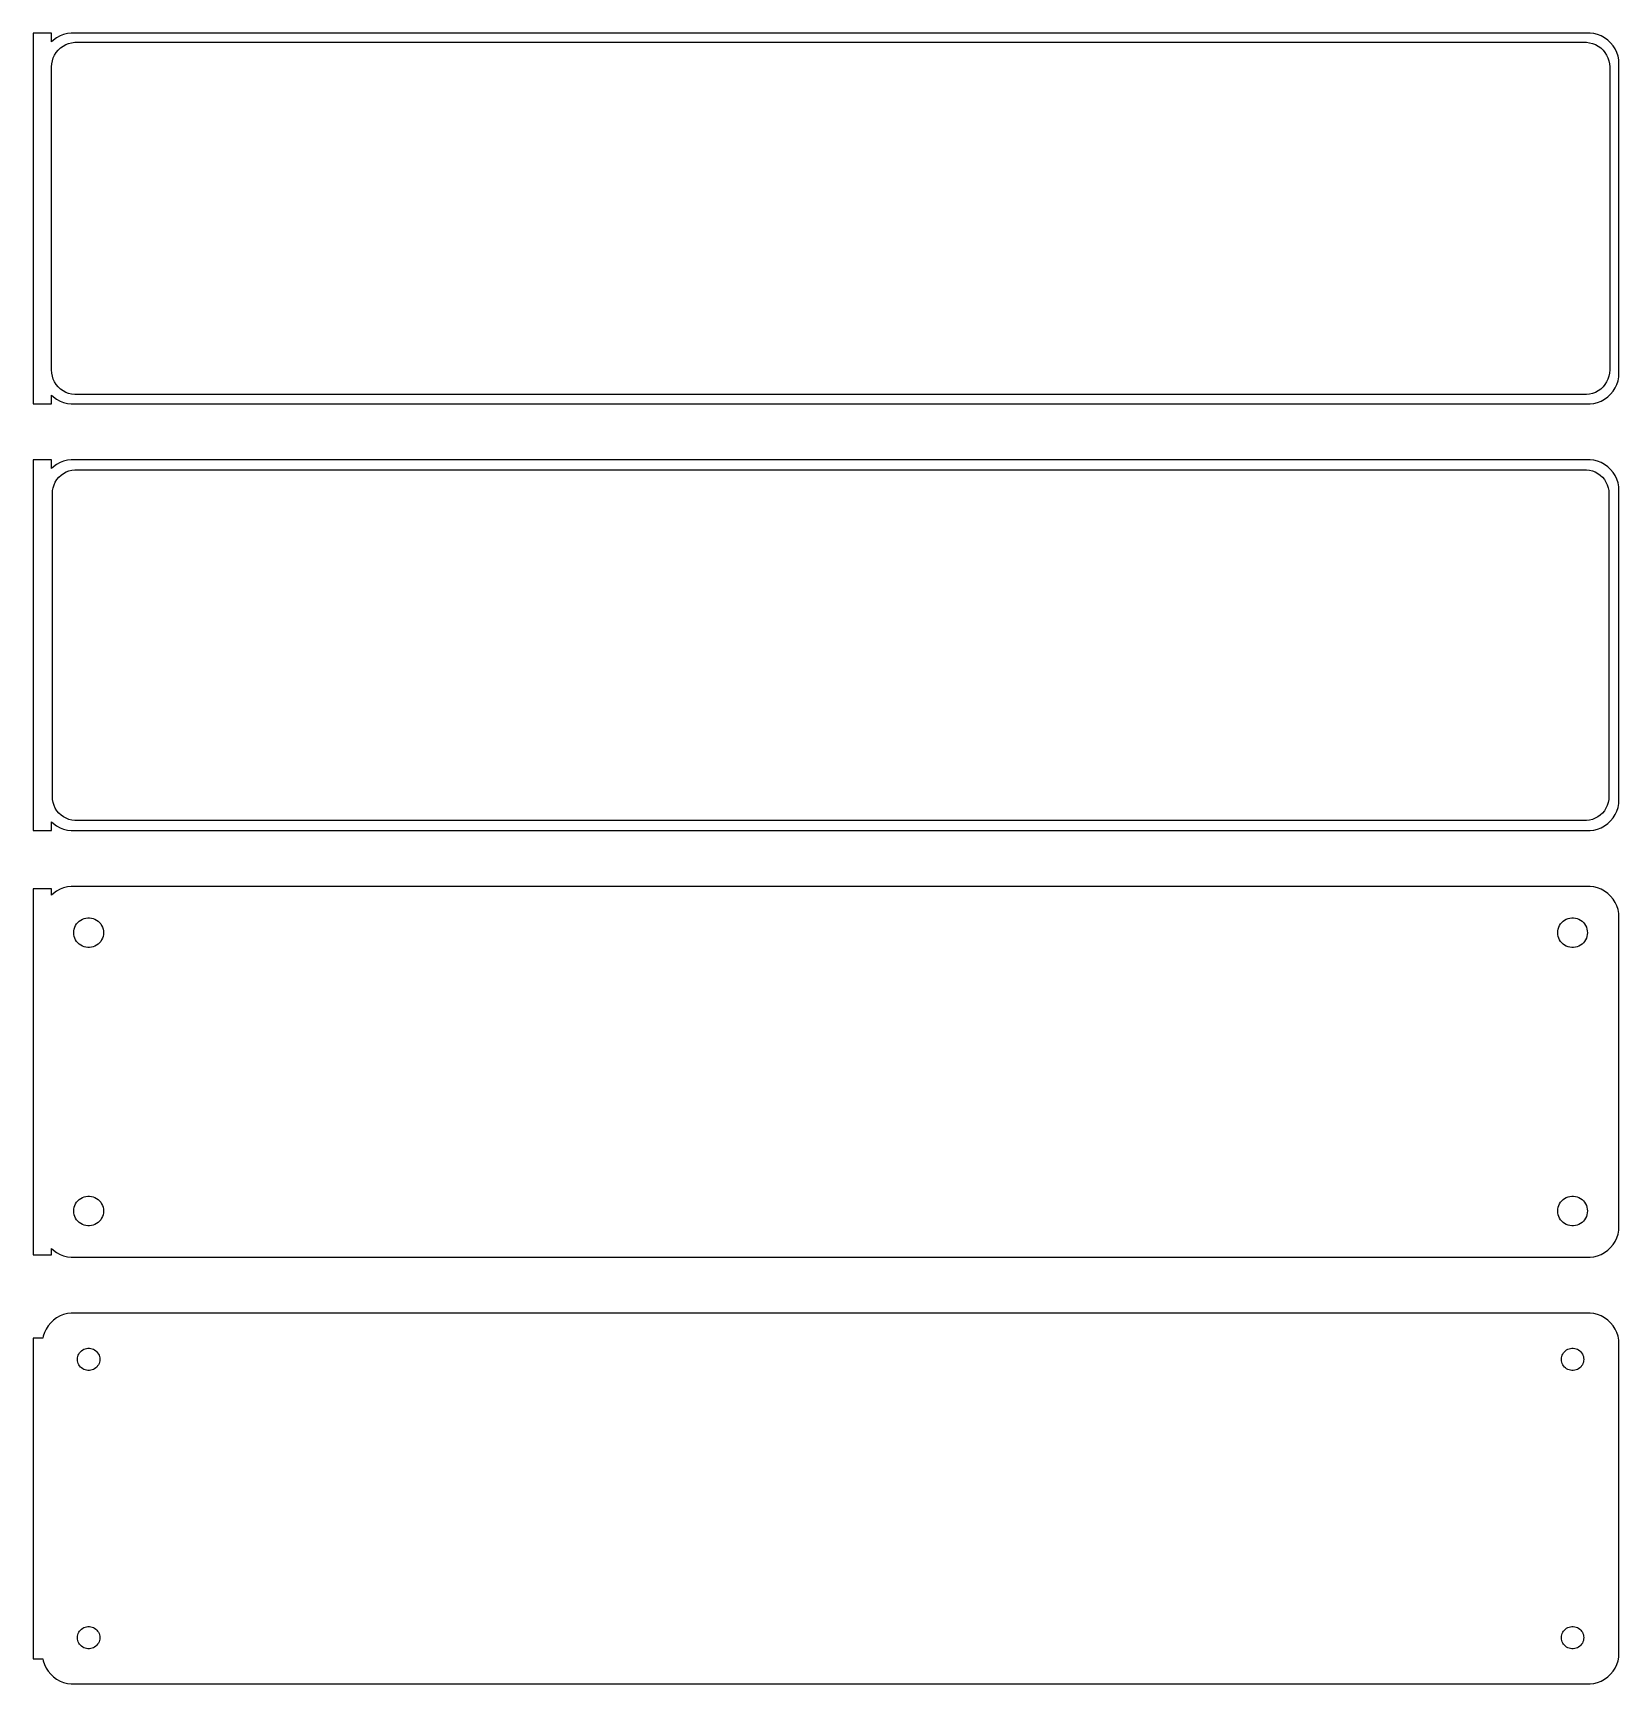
# Model space of a CAD drawing. Header units: metres. Extents: x -129 to 128, y 177 to 444.
import ezdxf

# ---------------------------------------------------------------- set-up
doc = ezdxf.new("R2010")
doc.units = ezdxf.units.M

msp = doc.modelspace()

# ---------------------------------------------------------------- linework, layer by layer
for p, q in [((-126, 443.99), (-129, 443.99)), ((-129, 443.99), (-129, 384.01)), ((-126, 442.559), (-126, 443.99)), ((-125.179, 443.222), (-125.687, 442.853)), ((-124.629, 443.524), (-125.179, 443.222)), ((-124.045, 443.755), (-124.629, 443.524)), ((-123.437, 443.911), (-124.045, 443.755)), ((-122.814, 443.99), (-123.437, 443.911)), ((122.814, 443.99), (-122.814, 443.99)), ((123.437, 443.911), (122.814, 443.99)), ((124.045, 443.755), (123.437, 443.911)), ((124.629, 443.524), (124.045, 443.755)), ((125.179, 443.222), (124.629, 443.524)), ((125.687, 442.853), (125.179, 443.222)), ((-125.687, 442.853), (-126, 442.559)), ((-125.505, 440.427), (-125.236, 440.851)), ((-125.236, 440.851), (-124.916, 441.238)), ((-124.916, 441.238), (-124.55, 441.582)), ((-124.55, 441.582), (-124.143, 441.877)), ((-124.143, 441.877), (-123.703, 442.119)), ((-123.703, 442.119), (-123.236, 442.304)), ((-123.236, 442.304), (-122.75, 442.429)), ((-122.75, 442.429), (-122.251, 442.492)), ((-122.251, 442.492), (122.251, 442.492)), ((122.251, 442.492), (122.75, 442.429)), ((122.75, 442.429), (123.236, 442.304)), ((123.236, 442.304), (123.703, 442.119)), ((123.703, 442.119), (124.143, 441.877)), ((124.143, 441.877), (124.55, 441.582)), ((124.55, 441.582), (124.916, 441.238)), ((124.916, 441.238), (125.236, 440.851)), ((125.236, 440.851), (125.505, 440.427)), ((126.145, 442.423), (125.687, 442.853)), ((126.545, 441.939), (126.145, 442.423)), ((126.882, 441.409), (126.545, 441.939)), ((127.149, 440.841), (126.882, 441.409)), ((127.343, 440.243), (127.149, 440.841)), ((-126, 438.5), (-125.968, 439.001)), ((-126, 389.5), (-126, 438.5)), ((-125.968, 439.001), (-125.874, 439.495)), ((-125.874, 439.495), (-125.719, 439.972)), ((-125.719, 439.972), (-125.505, 440.427)), ((125.505, 440.427), (125.719, 439.972)), ((125.719, 439.972), (125.874, 439.495)), ((125.874, 439.495), (125.968, 439.001)), ((125.968, 439.001), (126, 438.5)), ((126, 438.5), (126, 389.5)), ((127.461, 439.627), (127.343, 440.243)), ((127.5, 439), (127.461, 439.627)), ((127.5, 389), (127.5, 439)), ((-125.968, 388.999), (-126, 389.5)), ((-125.874, 388.505), (-125.968, 388.999)), ((-125.719, 388.028), (-125.874, 388.505)), ((-125.505, 387.573), (-125.719, 388.028)), ((-125.236, 387.149), (-125.505, 387.573)), ((-124.916, 386.762), (-125.236, 387.149)), ((125.236, 387.149), (124.916, 386.762)), ((125.505, 387.573), (125.236, 387.149)), ((125.719, 388.028), (125.505, 387.573)), ((125.874, 388.505), (125.719, 388.028)), ((125.968, 388.999), (125.874, 388.505)), ((126, 389.5), (125.968, 388.999)), ((126.882, 386.591), (127.149, 387.159)), ((127.149, 387.159), (127.343, 387.757)), ((127.343, 387.757), (127.461, 388.373)), ((127.461, 388.373), (127.5, 389)), ((-126, 385.441), (-125.687, 385.147)), ((-126, 384.01), (-126, 385.441)), ((-125.687, 385.147), (-125.179, 384.778)), ((-125.179, 384.778), (-124.629, 384.476)), ((-124.55, 386.418), (-124.916, 386.762)), ((-124.629, 384.476), (-124.045, 384.245)), ((-124.143, 386.123), (-124.55, 386.418)), ((-123.703, 385.881), (-124.143, 386.123)), ((-123.236, 385.696), (-123.703, 385.881)), ((-122.75, 385.571), (-123.236, 385.696)), ((-122.251, 385.508), (-122.75, 385.571)), ((122.251, 385.508), (-122.251, 385.508)), ((122.75, 385.571), (122.251, 385.508)), ((123.236, 385.696), (122.75, 385.571)), ((123.703, 385.881), (123.236, 385.696)), ((124.143, 386.123), (123.703, 385.881)), ((124.045, 384.245), (124.629, 384.476)), ((124.55, 386.418), (124.143, 386.123)), ((124.916, 386.762), (124.55, 386.418)), ((124.629, 384.476), (125.179, 384.778)), ((125.179, 384.778), (125.687, 385.147)), ((125.687, 385.147), (126.145, 385.577)), ((126.145, 385.577), (126.545, 386.061)), ((126.545, 386.061), (126.882, 386.591)), ((-129, 384.01), (-126, 384.01)), ((-124.045, 384.245), (-123.437, 384.089)), ((-123.437, 384.089), (-122.814, 384.01)), ((-122.814, 384.01), (122.814, 384.01)), ((122.814, 384.01), (123.437, 384.089)), ((123.437, 384.089), (124.045, 384.245)), ((-126, 374.99), (-129, 374.99)), ((-129, 374.99), (-129, 315.01)), ((-126, 373.559), (-126, 374.99)), ((-125.687, 373.853), (-126, 373.559)), ((-125.179, 374.222), (-125.687, 373.853)), ((-124.629, 374.524), (-125.179, 374.222)), ((-124.045, 374.755), (-124.629, 374.524)), ((-123.437, 374.911), (-124.045, 374.755)), ((-122.814, 374.99), (-123.437, 374.911)), ((122.814, 374.99), (-122.814, 374.99)), ((123.437, 374.911), (122.814, 374.99)), ((124.045, 374.755), (123.437, 374.911)), ((124.629, 374.524), (124.045, 374.755)), ((125.179, 374.222), (124.629, 374.524)), ((125.687, 373.853), (125.179, 374.222)), ((126.145, 373.423), (125.687, 373.853)), ((-125.601, 370.926), (-125.394, 371.366)), ((-125.394, 371.366), (-125.133, 371.776)), ((-125.133, 371.776), (-124.823, 372.151)), ((-124.823, 372.151), (-124.469, 372.484)), ((-124.469, 372.484), (-124.075, 372.77)), ((-124.075, 372.77), (-123.649, 373.004)), ((-123.649, 373.004), (-123.197, 373.183)), ((-123.197, 373.183), (-122.726, 373.304)), ((-122.726, 373.304), (-122.243, 373.365)), ((-122.243, 373.365), (122.243, 373.365)), ((122.243, 373.365), (122.726, 373.304)), ((122.726, 373.304), (123.197, 373.183)), ((123.197, 373.183), (123.649, 373.004)), ((123.649, 373.004), (124.075, 372.77)), ((124.075, 372.77), (124.469, 372.484)), ((124.469, 372.484), (124.823, 372.151)), ((124.823, 372.151), (125.133, 371.776)), ((125.133, 371.776), (125.394, 371.366)), ((125.394, 371.366), (125.601, 370.926)), ((126.545, 372.939), (126.145, 373.423)), ((126.882, 372.409), (126.545, 372.939)), ((127.149, 371.841), (126.882, 372.409)), ((127.343, 371.243), (127.149, 371.841)), ((127.461, 370.627), (127.343, 371.243)), ((-125.873, 369.5), (-125.842, 369.985)), ((-125.873, 320.5), (-125.873, 369.5)), ((-125.842, 369.985), (-125.751, 370.463)), ((-125.751, 370.463), (-125.601, 370.926)), ((125.601, 370.926), (125.751, 370.463)), ((125.751, 370.463), (125.842, 369.985)), ((125.842, 369.985), (125.873, 369.5)), ((125.873, 369.5), (125.873, 320.5)), ((127.5, 370), (127.461, 370.627)), ((127.5, 320), (127.5, 370)), ((-125.842, 320.015), (-125.873, 320.5)), ((125.873, 320.5), (125.842, 320.015)), ((-125.751, 319.537), (-125.842, 320.015)), ((-125.601, 319.074), (-125.751, 319.537)), ((-125.394, 318.634), (-125.601, 319.074)), ((-125.133, 318.224), (-125.394, 318.634)), ((-124.823, 317.849), (-125.133, 318.224)), ((-124.469, 317.516), (-124.823, 317.849)), ((124.823, 317.849), (124.469, 317.516)), ((125.133, 318.224), (124.823, 317.849)), ((125.394, 318.634), (125.133, 318.224)), ((125.601, 319.074), (125.394, 318.634)), ((125.751, 319.537), (125.601, 319.074)), ((125.842, 320.015), (125.751, 319.537)), ((126.882, 317.591), (127.149, 318.159)), ((127.149, 318.159), (127.343, 318.757)), ((127.343, 318.757), (127.461, 319.373)), ((127.461, 319.373), (127.5, 320)), ((-126, 316.441), (-125.687, 316.147)), ((-126, 315.01), (-126, 316.441)), ((-125.687, 316.147), (-125.179, 315.778)), ((-125.179, 315.778), (-124.629, 315.476)), ((-124.629, 315.476), (-124.045, 315.245)), ((-124.075, 317.23), (-124.469, 317.516)), ((-123.649, 316.996), (-124.075, 317.23)), ((-124.045, 315.245), (-123.437, 315.089)), ((-123.197, 316.817), (-123.649, 316.996)), ((-123.437, 315.089), (-122.814, 315.01)), ((-122.726, 316.696), (-123.197, 316.817)), ((-122.243, 316.635), (-122.726, 316.696)), ((122.243, 316.635), (-122.243, 316.635)), ((122.726, 316.696), (122.243, 316.635)), ((123.197, 316.817), (122.726, 316.696)), ((122.814, 315.01), (123.437, 315.089)), ((123.649, 316.996), (123.197, 316.817)), ((123.437, 315.089), (124.045, 315.245)), ((124.075, 317.23), (123.649, 316.996)), ((124.045, 315.245), (124.629, 315.476)), ((124.469, 317.516), (124.075, 317.23)), ((124.629, 315.476), (125.179, 315.778)), ((125.179, 315.778), (125.687, 316.147)), ((125.687, 316.147), (126.145, 316.577)), ((126.145, 316.577), (126.545, 317.061)), ((126.545, 317.061), (126.882, 317.591)), ((-129, 315.01), (-126, 315.01)), ((-122.814, 315.01), (122.814, 315.01)), ((-126, 305.615), (-129, 305.615)), ((-129, 305.615), (-129, 246.385)), ((-126, 304.559), (-126, 305.615)), ((-125.687, 304.853), (-126, 304.559)), ((-125.179, 305.222), (-125.687, 304.853)), ((-124.629, 305.524), (-125.179, 305.222)), ((-124.045, 305.755), (-124.629, 305.524)), ((-123.437, 305.911), (-124.045, 305.755)), ((-122.814, 305.99), (-123.437, 305.911)), ((122.814, 305.99), (-122.814, 305.99)), ((123.437, 305.911), (122.814, 305.99)), ((124.045, 305.755), (123.437, 305.911)), ((124.629, 305.524), (124.045, 305.755)), ((125.179, 305.222), (124.629, 305.524)), ((125.687, 304.853), (125.179, 305.222)), ((126.145, 304.423), (125.687, 304.853)), ((126.545, 303.939), (126.145, 304.423)), ((126.882, 303.409), (126.545, 303.939)), ((127.149, 302.841), (126.882, 303.409)), ((127.343, 302.243), (127.149, 302.841)), ((127.461, 301.627), (127.343, 302.243)), ((-122.381, 298.801), (-122.325, 299.097)), ((-122.325, 299.097), (-122.231, 299.383)), ((-122.231, 299.383), (-122.103, 299.656)), ((-122.103, 299.656), (-121.942, 299.911)), ((-121.942, 299.911), (-121.75, 300.143)), ((-121.75, 300.143), (-121.53, 300.349)), ((-121.53, 300.349), (-121.286, 300.526)), ((-121.286, 300.526), (-121.022, 300.672)), ((-121.022, 300.672), (-120.742, 300.783)), ((-120.742, 300.783), (-120.45, 300.857)), ((-120.45, 300.857), (-120.151, 300.895)), ((-120.151, 300.895), (-119.849, 300.895)), ((-119.849, 300.895), (-119.55, 300.857)), ((-119.55, 300.857), (-119.258, 300.783)), ((-119.258, 300.783), (-118.978, 300.672)), ((-118.978, 300.672), (-118.714, 300.526)), ((-118.714, 300.526), (-118.47, 300.349)), ((-118.47, 300.349), (-118.25, 300.143)), ((-118.25, 300.143), (-118.058, 299.911)), ((-118.058, 299.911), (-117.897, 299.656)), ((-117.897, 299.656), (-117.769, 299.383)), ((-117.769, 299.383), (-117.675, 299.097)), ((-117.675, 299.097), (-117.619, 298.801)), ((117.619, 298.801), (117.675, 299.097)), ((117.675, 299.097), (117.769, 299.383)), ((117.769, 299.383), (117.897, 299.656)), ((117.897, 299.656), (118.058, 299.911)), ((118.058, 299.911), (118.25, 300.143)), ((118.25, 300.143), (118.47, 300.349)), ((118.47, 300.349), (118.714, 300.526)), ((118.714, 300.526), (118.978, 300.672)), ((118.978, 300.672), (119.258, 300.783)), ((119.258, 300.783), (119.55, 300.857)), ((119.55, 300.857), (119.849, 300.895)), ((119.849, 300.895), (120.151, 300.895)), ((120.151, 300.895), (120.45, 300.857)), ((120.45, 300.857), (120.742, 300.783)), ((120.742, 300.783), (121.022, 300.672)), ((121.022, 300.672), (121.286, 300.526)), ((121.286, 300.526), (121.53, 300.349)), ((121.53, 300.349), (121.75, 300.143)), ((121.75, 300.143), (121.942, 299.911)), ((121.942, 299.911), (122.103, 299.656)), ((122.103, 299.656), (122.231, 299.383)), ((122.231, 299.383), (122.325, 299.097)), ((122.325, 299.097), (122.381, 298.801)), ((127.5, 301), (127.461, 301.627)), ((127.5, 251), (127.5, 301)), ((-122.4, 298.5), (-122.381, 298.801)), ((-122.381, 298.199), (-122.4, 298.5)), ((-122.325, 297.903), (-122.381, 298.199)), ((-122.231, 297.617), (-122.325, 297.903)), ((-122.103, 297.344), (-122.231, 297.617)), ((-121.942, 297.089), (-122.103, 297.344)), ((-121.75, 296.857), (-121.942, 297.089)), ((-121.53, 296.651), (-121.75, 296.857)), ((-121.286, 296.474), (-121.53, 296.651)), ((-121.022, 296.328), (-121.286, 296.474)), ((-118.714, 296.474), (-118.978, 296.328)), ((-118.47, 296.651), (-118.714, 296.474)), ((-118.25, 296.857), (-118.47, 296.651)), ((-118.058, 297.089), (-118.25, 296.857)), ((-117.897, 297.344), (-118.058, 297.089)), ((-117.769, 297.617), (-117.897, 297.344)), ((-117.675, 297.903), (-117.769, 297.617)), ((-117.619, 298.199), (-117.675, 297.903)), ((-117.619, 298.801), (-117.6, 298.5)), ((-117.6, 298.5), (-117.619, 298.199)), ((117.6, 298.5), (117.619, 298.801)), ((117.619, 298.199), (117.6, 298.5)), ((117.675, 297.903), (117.619, 298.199)), ((117.769, 297.617), (117.675, 297.903)), ((117.897, 297.344), (117.769, 297.617)), ((118.058, 297.089), (117.897, 297.344)), ((118.25, 296.857), (118.058, 297.089)), ((118.47, 296.651), (118.25, 296.857)), ((118.714, 296.474), (118.47, 296.651)), ((118.978, 296.328), (118.714, 296.474)), ((121.286, 296.474), (121.022, 296.328)), ((121.53, 296.651), (121.286, 296.474)), ((121.75, 296.857), (121.53, 296.651)), ((121.942, 297.089), (121.75, 296.857)), ((122.103, 297.344), (121.942, 297.089)), ((122.231, 297.617), (122.103, 297.344)), ((122.325, 297.903), (122.231, 297.617)), ((122.381, 298.199), (122.325, 297.903)), ((122.381, 298.801), (122.4, 298.5)), ((122.4, 298.5), (122.381, 298.199)), ((-120.742, 296.217), (-121.022, 296.328)), ((-120.45, 296.143), (-120.742, 296.217)), ((-120.151, 296.105), (-120.45, 296.143)), ((-119.849, 296.105), (-120.151, 296.105)), ((-119.55, 296.143), (-119.849, 296.105)), ((-119.258, 296.217), (-119.55, 296.143)), ((-118.978, 296.328), (-119.258, 296.217)), ((119.258, 296.217), (118.978, 296.328)), ((119.55, 296.143), (119.258, 296.217)), ((119.849, 296.105), (119.55, 296.143)), ((120.151, 296.105), (119.849, 296.105)), ((120.45, 296.143), (120.151, 296.105)), ((120.742, 296.217), (120.45, 296.143)), ((121.022, 296.328), (120.742, 296.217)), ((-122.4, 253.5), (-122.381, 253.801)), ((-122.381, 253.801), (-122.325, 254.097)), ((-122.325, 254.097), (-122.231, 254.383)), ((-122.231, 254.383), (-122.103, 254.656)), ((-122.103, 254.656), (-121.942, 254.911)), ((-121.942, 254.911), (-121.75, 255.143)), ((-121.75, 255.143), (-121.53, 255.349)), ((-121.53, 255.349), (-121.286, 255.526)), ((-121.286, 255.526), (-121.022, 255.672)), ((-121.022, 255.672), (-120.742, 255.783)), ((-120.742, 255.783), (-120.45, 255.857)), ((-120.45, 255.857), (-120.151, 255.895)), ((-120.151, 255.895), (-119.849, 255.895)), ((-119.849, 255.895), (-119.55, 255.857)), ((-119.55, 255.857), (-119.258, 255.783)), ((-119.258, 255.783), (-118.978, 255.672)), ((-118.978, 255.672), (-118.714, 255.526)), ((-118.714, 255.526), (-118.47, 255.349)), ((-118.47, 255.349), (-118.25, 255.143)), ((-118.25, 255.143), (-118.058, 254.911)), ((-118.058, 254.911), (-117.897, 254.656)), ((-117.897, 254.656), (-117.769, 254.383)), ((-117.769, 254.383), (-117.675, 254.097)), ((-117.675, 254.097), (-117.619, 253.801)), ((-117.619, 253.801), (-117.6, 253.5)), ((117.6, 253.5), (117.619, 253.801)), ((117.619, 253.801), (117.675, 254.097)), ((117.675, 254.097), (117.769, 254.383)), ((117.769, 254.383), (117.897, 254.656)), ((117.897, 254.656), (118.058, 254.911)), ((118.058, 254.911), (118.25, 255.143)), ((118.25, 255.143), (118.47, 255.349)), ((118.47, 255.349), (118.714, 255.526)), ((118.714, 255.526), (118.978, 255.672)), ((118.978, 255.672), (119.258, 255.783)), ((119.258, 255.783), (119.55, 255.857)), ((119.55, 255.857), (119.849, 255.895)), ((119.849, 255.895), (120.151, 255.895)), ((120.151, 255.895), (120.45, 255.857)), ((120.45, 255.857), (120.742, 255.783)), ((120.742, 255.783), (121.022, 255.672)), ((121.022, 255.672), (121.286, 255.526)), ((121.286, 255.526), (121.53, 255.349)), ((121.53, 255.349), (121.75, 255.143)), ((121.75, 255.143), (121.942, 254.911)), ((121.942, 254.911), (122.103, 254.656)), ((122.103, 254.656), (122.231, 254.383)), ((122.231, 254.383), (122.325, 254.097)), ((122.325, 254.097), (122.381, 253.801)), ((122.381, 253.801), (122.4, 253.5)), ((-122.381, 253.199), (-122.4, 253.5)), ((-122.325, 252.903), (-122.381, 253.199)), ((-122.231, 252.617), (-122.325, 252.903)), ((-122.103, 252.344), (-122.231, 252.617)), ((-121.942, 252.089), (-122.103, 252.344)), ((-121.75, 251.857), (-121.942, 252.089)), ((-121.53, 251.651), (-121.75, 251.857)), ((-121.286, 251.474), (-121.53, 251.651)), ((-121.022, 251.328), (-121.286, 251.474)), ((-120.742, 251.217), (-121.022, 251.328)), ((-120.45, 251.143), (-120.742, 251.217)), ((-120.151, 251.105), (-120.45, 251.143)), ((-119.849, 251.105), (-120.151, 251.105)), ((-119.55, 251.143), (-119.849, 251.105)), ((-119.258, 251.217), (-119.55, 251.143)), ((-118.978, 251.328), (-119.258, 251.217)), ((-118.714, 251.474), (-118.978, 251.328)), ((-118.47, 251.651), (-118.714, 251.474)), ((-118.25, 251.857), (-118.47, 251.651)), ((-118.058, 252.089), (-118.25, 251.857)), ((-117.897, 252.344), (-118.058, 252.089)), ((-117.769, 252.617), (-117.897, 252.344)), ((-117.675, 252.903), (-117.769, 252.617)), ((-117.619, 253.199), (-117.675, 252.903)), ((-117.6, 253.5), (-117.619, 253.199)), ((117.619, 253.199), (117.6, 253.5)), ((117.675, 252.903), (117.619, 253.199)), ((117.769, 252.617), (117.675, 252.903)), ((117.897, 252.344), (117.769, 252.617)), ((118.058, 252.089), (117.897, 252.344)), ((118.25, 251.857), (118.058, 252.089)), ((118.47, 251.651), (118.25, 251.857)), ((118.714, 251.474), (118.47, 251.651)), ((118.978, 251.328), (118.714, 251.474)), ((119.258, 251.217), (118.978, 251.328)), ((119.55, 251.143), (119.258, 251.217)), ((119.849, 251.105), (119.55, 251.143)), ((120.151, 251.105), (119.849, 251.105)), ((120.45, 251.143), (120.151, 251.105)), ((120.742, 251.217), (120.45, 251.143)), ((121.022, 251.328), (120.742, 251.217)), ((121.286, 251.474), (121.022, 251.328)), ((121.53, 251.651), (121.286, 251.474)), ((121.75, 251.857), (121.53, 251.651)), ((121.942, 252.089), (121.75, 251.857)), ((122.103, 252.344), (121.942, 252.089)), ((122.231, 252.617), (122.103, 252.344)), ((122.325, 252.903), (122.231, 252.617)), ((122.381, 253.199), (122.325, 252.903)), ((122.4, 253.5), (122.381, 253.199)), ((127.461, 250.373), (127.5, 251)), ((126.545, 248.061), (126.882, 248.591)), ((126.882, 248.591), (127.149, 249.159)), ((127.149, 249.159), (127.343, 249.757)), ((127.343, 249.757), (127.461, 250.373)), ((-129, 246.385), (-126, 246.385)), ((-126, 246.385), (-126, 247.441)), ((-126, 247.441), (-125.687, 247.147)), ((-125.687, 247.147), (-125.179, 246.778)), ((-125.179, 246.778), (-124.629, 246.476)), ((-124.629, 246.476), (-124.045, 246.245)), ((-124.045, 246.245), (-123.437, 246.089)), ((-123.437, 246.089), (-122.814, 246.01)), ((-122.814, 246.01), (122.814, 246.01)), ((122.814, 246.01), (123.437, 246.089)), ((123.437, 246.089), (124.045, 246.245)), ((124.045, 246.245), (124.629, 246.476)), ((124.629, 246.476), (125.179, 246.778)), ((125.179, 246.778), (125.687, 247.147)), ((125.687, 247.147), (126.145, 247.577)), ((126.145, 247.577), (126.545, 248.061)), ((-126.145, 235.423), (-126.545, 234.939)), ((-125.687, 235.853), (-126.145, 235.423)), ((-125.179, 236.222), (-125.687, 235.853)), ((-124.629, 236.524), (-125.179, 236.222)), ((-124.045, 236.755), (-124.629, 236.524)), ((-123.437, 236.911), (-124.045, 236.755)), ((-122.814, 236.99), (-123.437, 236.911)), ((122.814, 236.99), (-122.814, 236.99)), ((123.437, 236.911), (122.814, 236.99)), ((124.045, 236.755), (123.437, 236.911)), ((124.629, 236.524), (124.045, 236.755)), ((125.179, 236.222), (124.629, 236.524)), ((125.687, 235.853), (125.179, 236.222)), ((126.145, 235.423), (125.687, 235.853)), ((126.545, 234.939), (126.145, 235.423)), ((-127.4, 232.944), (-129, 232.944)), ((-129, 232.944), (-129, 181.056)), ((-127.343, 233.243), (-127.4, 232.944)), ((-127.149, 233.841), (-127.343, 233.243)), ((-126.882, 234.409), (-127.149, 233.841)), ((-126.545, 234.939), (-126.882, 234.409)), ((126.882, 234.409), (126.545, 234.939)), ((127.149, 233.841), (126.882, 234.409)), ((127.343, 233.243), (127.149, 233.841)), ((127.461, 232.627), (127.343, 233.243)), ((127.5, 232), (127.461, 232.627)), ((-121.8, 229.5), (-121.786, 229.726)), ((-121.786, 229.726), (-121.743, 229.948)), ((-121.743, 229.948), (-121.674, 230.163)), ((-121.674, 230.163), (-121.577, 230.367)), ((-121.577, 230.367), (-121.456, 230.558)), ((-121.456, 230.558), (-121.312, 230.732)), ((-121.312, 230.732), (-121.147, 230.887)), ((-121.147, 230.887), (-120.964, 231.02)), ((-120.964, 231.02), (-120.766, 231.129)), ((-120.766, 231.129), (-120.556, 231.212)), ((-120.556, 231.212), (-120.337, 231.268)), ((-120.337, 231.268), (-120.113, 231.296)), ((-120.113, 231.296), (-119.887, 231.296)), ((-119.887, 231.296), (-119.663, 231.268)), ((-119.663, 231.268), (-119.444, 231.212)), ((-119.444, 231.212), (-119.234, 231.129)), ((-119.234, 231.129), (-119.036, 231.02)), ((-119.036, 231.02), (-118.853, 230.887)), ((-118.853, 230.887), (-118.688, 230.732)), ((-118.688, 230.732), (-118.544, 230.558)), ((-118.544, 230.558), (-118.423, 230.367)), ((-118.423, 230.367), (-118.326, 230.163)), ((-118.326, 230.163), (-118.257, 229.948)), ((-118.257, 229.948), (-118.214, 229.726)), ((-118.214, 229.726), (-118.2, 229.5)), ((118.2, 229.5), (118.214, 229.726)), ((118.214, 229.726), (118.257, 229.948)), ((118.257, 229.948), (118.326, 230.163)), ((118.326, 230.163), (118.423, 230.367)), ((118.423, 230.367), (118.544, 230.558)), ((118.544, 230.558), (118.688, 230.732)), ((118.688, 230.732), (118.853, 230.887)), ((118.853, 230.887), (119.036, 231.02)), ((119.036, 231.02), (119.234, 231.129)), ((119.234, 231.129), (119.444, 231.212)), ((119.444, 231.212), (119.663, 231.268)), ((119.663, 231.268), (119.887, 231.296)), ((119.887, 231.296), (120.113, 231.296)), ((120.113, 231.296), (120.337, 231.268)), ((120.337, 231.268), (120.556, 231.212)), ((120.556, 231.212), (120.766, 231.129)), ((120.766, 231.129), (120.964, 231.02)), ((120.964, 231.02), (121.147, 230.887)), ((121.147, 230.887), (121.312, 230.732)), ((121.312, 230.732), (121.456, 230.558)), ((121.456, 230.558), (121.577, 230.367)), ((121.577, 230.367), (121.674, 230.163)), ((121.674, 230.163), (121.743, 229.948)), ((121.743, 229.948), (121.786, 229.726)), ((121.786, 229.726), (121.8, 229.5)), ((127.5, 182), (127.5, 232)), ((-121.786, 229.274), (-121.8, 229.5)), ((-121.743, 229.052), (-121.786, 229.274)), ((-121.674, 228.837), (-121.743, 229.052)), ((-121.577, 228.633), (-121.674, 228.837)), ((-121.456, 228.442), (-121.577, 228.633)), ((-121.312, 228.268), (-121.456, 228.442)), ((-121.147, 228.113), (-121.312, 228.268)), ((-120.964, 227.98), (-121.147, 228.113)), ((-120.766, 227.871), (-120.964, 227.98)), ((-120.556, 227.788), (-120.766, 227.871)), ((-120.337, 227.732), (-120.556, 227.788)), ((-120.113, 227.704), (-120.337, 227.732)), ((-119.887, 227.704), (-120.113, 227.704)), ((-119.663, 227.732), (-119.887, 227.704)), ((-119.444, 227.788), (-119.663, 227.732)), ((-119.234, 227.871), (-119.444, 227.788)), ((-119.036, 227.98), (-119.234, 227.871)), ((-118.853, 228.113), (-119.036, 227.98)), ((-118.688, 228.268), (-118.853, 228.113)), ((-118.544, 228.442), (-118.688, 228.268)), ((-118.423, 228.633), (-118.544, 228.442)), ((-118.326, 228.837), (-118.423, 228.633)), ((-118.257, 229.052), (-118.326, 228.837)), ((-118.214, 229.274), (-118.257, 229.052)), ((-118.2, 229.5), (-118.214, 229.274)), ((118.214, 229.274), (118.2, 229.5)), ((118.257, 229.052), (118.214, 229.274)), ((118.326, 228.837), (118.257, 229.052)), ((118.423, 228.633), (118.326, 228.837)), ((118.544, 228.442), (118.423, 228.633)), ((118.688, 228.268), (118.544, 228.442)), ((118.853, 228.113), (118.688, 228.268)), ((119.036, 227.98), (118.853, 228.113)), ((119.234, 227.871), (119.036, 227.98)), ((119.444, 227.788), (119.234, 227.871)), ((119.663, 227.732), (119.444, 227.788)), ((119.887, 227.704), (119.663, 227.732)), ((120.113, 227.704), (119.887, 227.704)), ((120.337, 227.732), (120.113, 227.704)), ((120.556, 227.788), (120.337, 227.732)), ((120.766, 227.871), (120.556, 227.788)), ((120.964, 227.98), (120.766, 227.871)), ((121.147, 228.113), (120.964, 227.98)), ((121.312, 228.268), (121.147, 228.113)), ((121.456, 228.442), (121.312, 228.268)), ((121.577, 228.633), (121.456, 228.442)), ((121.674, 228.837), (121.577, 228.633)), ((121.743, 229.052), (121.674, 228.837)), ((121.786, 229.274), (121.743, 229.052)), ((121.8, 229.5), (121.786, 229.274)), ((-121.8, 184.5), (-121.786, 184.726)), ((-121.786, 184.274), (-121.8, 184.5)), ((-121.786, 184.726), (-121.743, 184.948)), ((-121.743, 184.052), (-121.786, 184.274)), ((-121.743, 184.948), (-121.674, 185.163)), ((-121.674, 185.163), (-121.577, 185.367)), ((-121.577, 185.367), (-121.456, 185.558)), ((-121.456, 185.558), (-121.312, 185.732)), ((-121.312, 185.732), (-121.147, 185.887)), ((-121.147, 185.887), (-120.964, 186.02)), ((-120.964, 186.02), (-120.766, 186.129)), ((-120.766, 186.129), (-120.556, 186.212)), ((-120.556, 186.212), (-120.337, 186.268)), ((-120.337, 186.268), (-120.113, 186.296)), ((-120.113, 186.296), (-119.887, 186.296)), ((-119.887, 186.296), (-119.663, 186.268)), ((-119.663, 186.268), (-119.444, 186.212)), ((-119.444, 186.212), (-119.234, 186.129)), ((-119.234, 186.129), (-119.036, 186.02)), ((-119.036, 186.02), (-118.853, 185.887)), ((-118.853, 185.887), (-118.688, 185.732)), ((-118.688, 185.732), (-118.544, 185.558)), ((-118.544, 185.558), (-118.423, 185.367)), ((-118.423, 185.367), (-118.326, 185.163)), ((-118.326, 185.163), (-118.257, 184.948)), ((-118.257, 184.948), (-118.214, 184.726)), ((-118.214, 184.274), (-118.257, 184.052)), ((-118.214, 184.726), (-118.2, 184.5)), ((-118.2, 184.5), (-118.214, 184.274)), ((118.2, 184.5), (118.214, 184.726)), ((118.214, 184.274), (118.2, 184.5)), ((118.214, 184.726), (118.257, 184.948)), ((118.257, 184.052), (118.214, 184.274)), ((118.257, 184.948), (118.326, 185.163)), ((118.326, 185.163), (118.423, 185.367)), ((118.423, 185.367), (118.544, 185.558)), ((118.544, 185.558), (118.688, 185.732)), ((118.688, 185.732), (118.853, 185.887)), ((118.853, 185.887), (119.036, 186.02)), ((119.036, 186.02), (119.234, 186.129)), ((119.234, 186.129), (119.444, 186.212)), ((119.444, 186.212), (119.663, 186.268)), ((119.663, 186.268), (119.887, 186.296)), ((119.887, 186.296), (120.113, 186.296)), ((120.113, 186.296), (120.337, 186.268)), ((120.337, 186.268), (120.556, 186.212)), ((120.556, 186.212), (120.766, 186.129)), ((120.766, 186.129), (120.964, 186.02)), ((120.964, 186.02), (121.147, 185.887)), ((121.147, 185.887), (121.312, 185.732)), ((121.312, 185.732), (121.456, 185.558)), ((121.456, 185.558), (121.577, 185.367)), ((121.577, 185.367), (121.674, 185.163)), ((121.674, 185.163), (121.743, 184.948)), ((121.743, 184.948), (121.786, 184.726)), ((121.786, 184.274), (121.743, 184.052)), ((121.786, 184.726), (121.8, 184.5)), ((121.8, 184.5), (121.786, 184.274)), ((-121.674, 183.837), (-121.743, 184.052)), ((-121.577, 183.633), (-121.674, 183.837)), ((-121.456, 183.442), (-121.577, 183.633)), ((-121.312, 183.268), (-121.456, 183.442)), ((-121.147, 183.113), (-121.312, 183.268)), ((-120.964, 182.98), (-121.147, 183.113)), ((-120.766, 182.871), (-120.964, 182.98)), ((-120.556, 182.788), (-120.766, 182.871)), ((-120.337, 182.732), (-120.556, 182.788)), ((-120.113, 182.704), (-120.337, 182.732)), ((-119.887, 182.704), (-120.113, 182.704)), ((-119.663, 182.732), (-119.887, 182.704)), ((-119.444, 182.788), (-119.663, 182.732)), ((-119.234, 182.871), (-119.444, 182.788)), ((-119.036, 182.98), (-119.234, 182.871)), ((-118.853, 183.113), (-119.036, 182.98)), ((-118.688, 183.268), (-118.853, 183.113)), ((-118.544, 183.442), (-118.688, 183.268)), ((-118.423, 183.633), (-118.544, 183.442)), ((-118.326, 183.837), (-118.423, 183.633)), ((-118.257, 184.052), (-118.326, 183.837)), ((118.326, 183.837), (118.257, 184.052)), ((118.423, 183.633), (118.326, 183.837)), ((118.544, 183.442), (118.423, 183.633)), ((118.688, 183.268), (118.544, 183.442)), ((118.853, 183.113), (118.688, 183.268)), ((119.036, 182.98), (118.853, 183.113)), ((119.234, 182.871), (119.036, 182.98)), ((119.444, 182.788), (119.234, 182.871)), ((119.663, 182.732), (119.444, 182.788)), ((119.887, 182.704), (119.663, 182.732)), ((120.113, 182.704), (119.887, 182.704)), ((120.337, 182.732), (120.113, 182.704)), ((120.556, 182.788), (120.337, 182.732)), ((120.766, 182.871), (120.556, 182.788)), ((120.964, 182.98), (120.766, 182.871)), ((121.147, 183.113), (120.964, 182.98)), ((121.312, 183.268), (121.147, 183.113)), ((121.456, 183.442), (121.312, 183.268)), ((121.577, 183.633), (121.456, 183.442)), ((121.674, 183.837), (121.577, 183.633)), ((121.743, 184.052), (121.674, 183.837)), ((127.461, 181.373), (127.5, 182)), ((-129, 181.056), (-127.4, 181.056)), ((-127.4, 181.056), (-127.343, 180.757)), ((-127.343, 180.757), (-127.149, 180.159)), ((-127.149, 180.159), (-126.882, 179.591)), ((-126.882, 179.591), (-126.545, 179.061)), ((-126.545, 179.061), (-126.145, 178.577)), ((126.145, 178.577), (126.545, 179.061)), ((126.545, 179.061), (126.882, 179.591)), ((126.882, 179.591), (127.149, 180.159)), ((127.149, 180.159), (127.343, 180.757)), ((127.343, 180.757), (127.461, 181.373)), ((-126.145, 178.577), (-125.687, 178.147)), ((-125.687, 178.147), (-125.179, 177.778)), ((-125.179, 177.778), (-124.629, 177.476)), ((-124.629, 177.476), (-124.045, 177.245)), ((-124.045, 177.245), (-123.437, 177.089)), ((-123.437, 177.089), (-122.814, 177.01)), ((-122.814, 177.01), (122.814, 177.01)), ((122.814, 177.01), (123.437, 177.089)), ((123.437, 177.089), (124.045, 177.245)), ((124.045, 177.245), (124.629, 177.476)), ((124.629, 177.476), (125.179, 177.778)), ((125.179, 177.778), (125.687, 178.147)), ((125.687, 178.147), (126.145, 178.577))]:
    msp.add_line(p, q)

doc.saveas('drawing.dxf')
